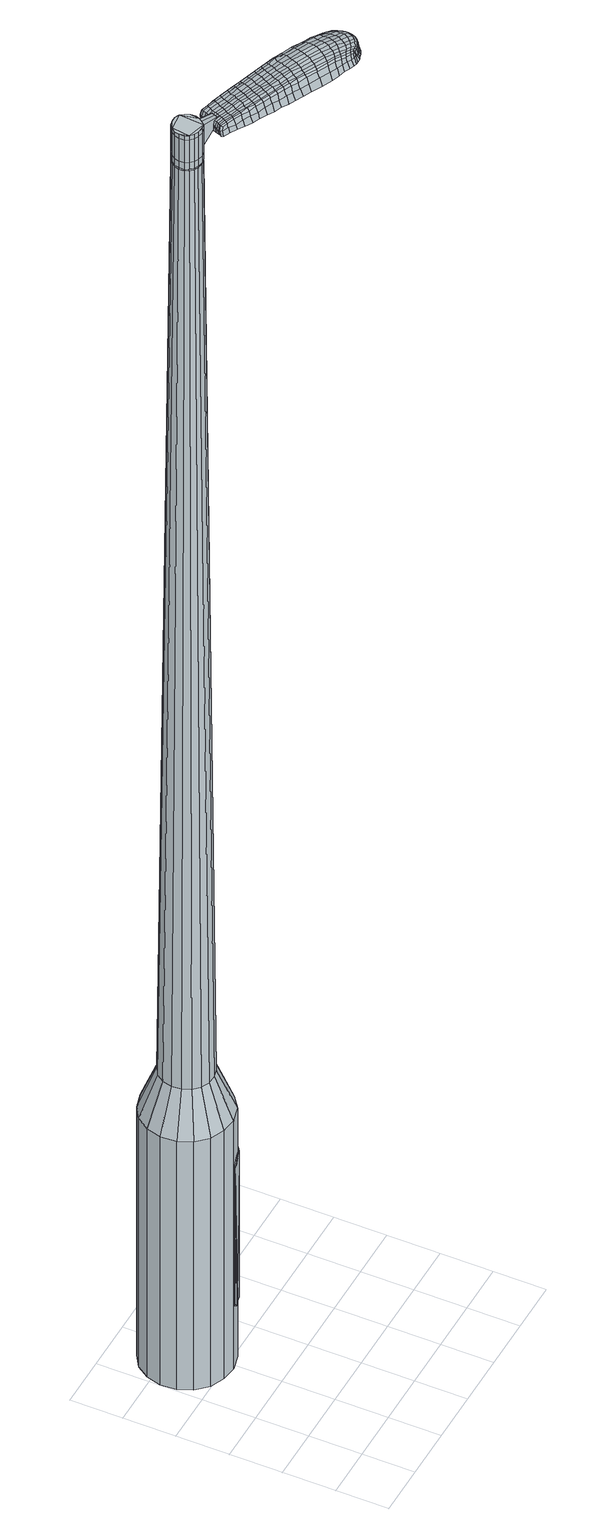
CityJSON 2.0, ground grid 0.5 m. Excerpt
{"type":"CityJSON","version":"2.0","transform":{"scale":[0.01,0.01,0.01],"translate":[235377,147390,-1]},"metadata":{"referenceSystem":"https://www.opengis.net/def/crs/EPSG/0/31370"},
"CityObjects":{
"object1":{"type":"GenericCityObject","attributes":{"cluster":470,"mean_distance_to_centroid":0.0417,"new_centroid_x":235377.41,"new_centroid_y":147391.85,"mean_distance_to_camera":6.37,"H1":9.9,"H2":9.78,"Z_final":113.1,"cluster2":-1,"proj_x":235375.61,"proj_y":147395.62,"id_line":52610,"bearing_l":64.51,"distance":4.18,"orientation":"right","G_obj":334.51},"geometry":[{"type":"MultiSurface","lod":"2","boundaries":[[[0,1,2,3]],[[1,4,5,2]],[[4,6,7,5]],[[6,8,9,7]],[[8,10,11,9]],[[10,12,13,11]],[[12,14,15,13]],[[14,16,17,15]],[[16,18,19,17]],[[18,20,21,19]],[[20,22,23,21]],[[22,24,25,23]],[[24,26,27,25]],[[26,28,29,27]],[[28,30,31,29]],[[30,32,33,31]],[[32,34,35,33]],[[34,0,3,35]],[[36,37,38,39]],[[38,40,41,42]],[[41,43,42]],[[42,44,45,46]],[[45,47,46]],[[46,48,49,50]],[[49,51,50]],[[42,46,50,38]],[[50,52,39,38]],[[53,36,39]],[[2,5,7,35]],[[7,9,11,15]],[[11,13,15]],[[15,17,19,23]],[[19,21,23]],[[23,25,27,31]],[[27,29,31]],[[15,23,31,7]],[[31,33,35,7]],[[3,2,35]],[[1,0,54,55]],[[0,34,56,54]],[[34,32,57,56]],[[32,30,58,57]],[[30,28,59,58]],[[28,26,60,59]],[[26,24,61,60]],[[24,22,62,61]],[[22,20,63,62]],[[20,18,64,63]],[[18,16,65,64]],[[16,14,66,65]],[[14,12,67,66]],[[12,10,68,67]],[[10,8,69,68]],[[8,6,70,69]],[[6,4,71,70]],[[4,1,55,71]],[[55,54,72,73]],[[54,56,74,72]],[[56,57,75,74]],[[57,58,76,75]],[[58,59,77,76]],[[59,60,78,77]],[[60,61,79,78]],[[61,62,80,79]],[[62,63,81,80]],[[63,64,82,81]],[[64,65,83,82]],[[65,66,84,83]],[[66,67,85,84]],[[67,68,86,85]],[[68,69,87,86]],[[69,70,88,87]],[[70,71,89,88]],[[71,55,73,89]],[[72,90,91,92]],[[74,93,90,72]],[[94,95,93,74]],[[76,96,95,94]],[[97,98,96,76]],[[99,100,98,97]],[[79,101,100,99]],[[102,103,101,79]],[[81,104,103,102]],[[82,105,104,81]],[[83,106,105,82]],[[107,108,106,83]],[[85,109,108,107]],[[110,111,109,85]],[[112,113,111,110]],[[114,115,113,112]],[[116,117,115,114]],[[92,91,117,116]],[[118,119,120,121]],[[122,118,121,123]],[[124,122,123,125]],[[126,124,125,127]],[[128,126,127,129]],[[130,128,129,131]],[[132,130,131,133]],[[134,132,133,135]],[[136,134,135,137]],[[138,136,137,139]],[[140,138,139,141]],[[142,140,141,143]],[[144,142,143,145]],[[146,144,145,147]],[[148,146,147,149]],[[150,148,149,151]],[[73,72,92]],[[75,94,74]],[[75,76,94]],[[77,97,76]],[[77,78,99,97]],[[78,79,99]],[[80,102,79]],[[80,81,102]],[[84,107,83]],[[84,85,107]],[[86,110,85]],[[86,87,112,110]],[[87,88,114,112]],[[88,89,116,114]],[[89,73,92,116]],[[152,91,90]],[[152,153,117,91]],[[153,154,115,117]],[[154,155,113,115]],[[155,156,111,113]],[[156,109,111]],[[157,108,109]],[[157,106,108]],[[158,103,104]],[[158,101,103]],[[159,100,101]],[[159,160,98,100]],[[160,96,98]],[[161,95,96]],[[161,93,95]],[[39,52,150,162]],[[152,90,163,151]],[[53,39,162,119]],[[90,93,120,163]],[[36,53,119,118]],[[93,161,121,120]],[[37,36,118,122]],[[161,96,123,121]],[[38,37,122,124]],[[96,160,125,123]],[[40,38,124,126]],[[160,159,127,125]],[[41,40,126,128]],[[159,101,129,127]],[[43,41,128,130]],[[101,158,131,129]],[[42,43,130,132]],[[158,104,133,131]],[[44,42,132,134]],[[104,105,135,133]],[[45,44,134,136]],[[105,106,137,135]],[[47,45,136,138]],[[106,157,139,137]],[[46,47,138,140]],[[157,109,141,139]],[[48,46,140,142]],[[109,156,143,141]],[[49,48,142,144]],[[156,155,145,143]],[[51,49,144,146]],[[155,154,147,145]],[[50,51,146,148]],[[154,153,149,147]],[[52,50,148,150]],[[153,152,151,149]],[[150,151,164,165]],[[151,163,166,164]],[[163,120,167,166]],[[120,119,168,167]],[[119,162,169,168]],[[162,150,165,169]],[[170,171,172,173]],[[174,170,173,175]],[[170,174,176,177]],[[171,170,177,178]],[[179,180,181,182]],[[183,179,182,184]],[[179,183,185,186]],[[180,179,186,187]],[[188,189,190,191]],[[192,188,191,193]],[[188,192,194,195]],[[189,188,195,196]],[[197,198,199,200]],[[201,197,200,202]],[[197,201,203,204]],[[198,197,204,205]],[[206,207,208,209]],[[210,206,209,211]],[[206,210,212,213]],[[207,206,213,214]],[[215,216,217,218]],[[219,215,218,220]],[[215,219,221,222]],[[216,215,222,223]],[[224,225,226,227]],[[216,224,227,217]],[[224,216,223,228]],[[225,224,228,229]],[[230,231,232,233]],[[225,230,233,226]],[[230,225,229,234]],[[231,230,234,235]],[[236,174,175,237]],[[231,236,237,232]],[[236,231,235,238]],[[174,236,238,176]],[[239,240,241,242]],[[243,239,242,244]],[[239,243,245,246]],[[240,239,246,247]],[[248,249,250,251]],[[240,248,251,241]],[[248,240,247,252]],[[249,248,252,253]],[[254,255,256,257]],[[249,254,257,250]],[[254,249,253,258]],[[255,254,258,259]],[[260,261,262,263]],[[255,260,263,256]],[[260,255,259,264]],[[261,260,264,265]],[[266,171,178,267]],[[261,266,267,262]],[[266,261,265,268]],[[171,266,268,172]],[[269,270,271,272]],[[273,269,272,274]],[[269,273,275,276]],[[270,269,276,277]],[[278,279,280,281]],[[270,278,281,271]],[[278,270,277,282]],[[279,278,282,283]],[[284,285,286,287]],[[279,284,287,280]],[[284,279,283,288]],[[285,284,288,289]],[[290,183,184,291]],[[285,290,291,286]],[[290,285,289,292]],[[183,290,292,185]],[[293,294,295,296]],[[297,293,296,298]],[[293,297,299,300]],[[294,293,300,301]],[[302,303,304,305]],[[294,302,305,295]],[[302,294,301,306]],[[303,302,306,307]],[[308,309,310,311]],[[303,308,311,304]],[[308,303,307,312]],[[309,308,312,313]],[[314,315,316,317]],[[309,314,317,310]],[[314,309,313,318]],[[315,314,318,319]],[[320,180,187,321]],[[315,320,321,316]],[[320,315,319,322]],[[180,320,322,181]],[[323,209,208,324]],[[325,323,324,326]],[[323,325,327,328]],[[209,323,328,211]],[[329,325,326,330]],[[331,329,330,332]],[[329,331,333,334]],[[325,329,334,327]],[[335,331,332,336]],[[337,335,336,338]],[[335,337,339,340]],[[331,335,340,333]],[[341,337,338,342]],[[343,341,342,344]],[[341,343,345,346]],[[337,341,346,339]],[[347,343,344,348]],[[198,347,348,199]],[[347,198,205,349]],[[343,347,349,345]],[[350,351,196,195]],[[352,350,195,194]],[[350,352,353,354]],[[351,350,354,355]],[[356,357,355,354]],[[358,356,354,353]],[[356,358,359,360]],[[357,356,360,361]],[[362,363,361,360]],[[364,362,360,359]],[[362,364,365,366]],[[363,362,366,367]],[[368,369,367,366]],[[370,368,366,365]],[[368,370,203,201]],[[369,368,201,202]],[[371,372,373,374]],[[273,371,374,275]],[[371,273,274,375]],[[372,371,375,376]],[[377,192,193,378]],[[372,377,378,373]],[[377,372,376,379]],[[192,377,379,194]],[[380,381,382,383]],[[219,380,383,221]],[[380,219,220,384]],[[381,380,384,385]],[[386,387,388,389]],[[381,386,389,382]],[[386,381,385,390]],[[387,386,390,391]],[[392,189,196,393]],[[387,392,393,388]],[[392,387,391,394]],[[189,392,394,190]],[[395,396,397,398]],[[177,395,398,178]],[[395,177,176,399]],[[396,395,399,400]],[[401,402,403,404]],[[396,401,404,397]],[[401,396,400,405]],[[402,401,405,406]],[[407,200,199,408]],[[402,407,408,403]],[[407,402,406,409]],[[200,407,409,202]],[[410,411,412,413]],[[182,410,413,184]],[[410,182,181,414]],[[411,410,414,415]],[[416,204,203,417]],[[411,416,417,412]],[[416,411,415,418]],[[204,416,418,205]],[[419,420,421,422]],[[297,419,422,299]],[[419,297,298,423]],[[420,419,423,424]],[[425,210,211,426]],[[420,425,426,421]],[[425,420,424,427]],[[210,425,427,212]],[[428,429,430,431]],[[243,428,431,245]],[[428,243,244,432]],[[429,428,432,433]],[[434,435,436,437]],[[429,434,437,430]],[[434,429,433,438]],[[435,434,438,439]],[[440,207,214,441]],[[435,440,441,436]],[[440,435,439,442]],[[207,440,442,208]],[[443,444,433,432]],[[242,443,432,244]],[[443,242,241,445]],[[444,443,445,446]],[[447,448,439,438]],[[444,447,438,433]],[[447,444,446,449]],[[448,447,449,450]],[[451,324,208,442]],[[448,451,442,439]],[[451,448,450,452]],[[324,451,452,326]],[[453,454,455,456]],[[300,453,456,301]],[[453,300,299,422]],[[454,453,422,421]],[[457,328,327,458]],[[454,457,458,455]],[[457,454,421,426]],[[328,457,426,211]],[[459,460,446,445]],[[251,459,445,241]],[[459,251,250,461]],[[460,459,461,462]],[[463,464,450,449]],[[460,463,449,446]],[[463,460,462,465]],[[464,463,465,466]],[[467,330,326,452]],[[464,467,452,450]],[[467,464,466,468]],[[330,467,468,332]],[[469,470,471,472]],[[306,469,472,307]],[[469,306,301,456]],[[470,469,456,455]],[[473,334,333,474]],[[470,473,474,471]],[[473,470,455,458]],[[334,473,458,327]],[[475,476,462,461]],[[257,475,461,250]],[[475,257,256,477]],[[476,475,477,478]],[[479,480,466,465]],[[476,479,465,462]],[[479,476,478,481]],[[480,479,481,482]],[[483,336,332,468]],[[480,483,468,466]],[[483,480,482,484]],[[336,483,484,338]],[[485,486,487,488]],[[312,485,488,313]],[[485,312,307,472]],[[486,485,472,471]],[[489,340,339,490]],[[486,489,490,487]],[[489,486,471,474]],[[340,489,474,333]],[[491,492,478,477]],[[263,491,477,256]],[[491,263,262,493]],[[492,491,493,494]],[[495,496,482,481]],[[492,495,481,478]],[[495,492,494,497]],[[496,495,497,498]],[[499,342,338,484]],[[496,499,484,482]],[[499,496,498,500]],[[342,499,500,344]],[[501,502,503,504]],[[318,501,504,319]],[[501,318,313,488]],[[502,501,488,487]],[[505,346,345,506]],[[502,505,506,503]],[[505,502,487,490]],[[346,505,490,339]],[[507,508,494,493]],[[267,507,493,262]],[[507,267,178,398]],[[508,507,398,397]],[[509,510,498,497]],[[508,509,497,494]],[[509,508,397,404]],[[510,509,404,403]],[[511,348,344,500]],[[510,511,500,498]],[[511,510,403,408]],[[348,511,408,199]],[[512,513,415,414]],[[322,512,414,181]],[[512,322,319,504]],[[513,512,504,503]],[[514,349,205,418]],[[513,514,418,415]],[[514,513,503,506]],[[349,514,506,345]],[[515,516,376,375]],[[272,515,375,274]],[[515,272,271,517]],[[516,515,517,518]],[[519,352,194,379]],[[516,519,379,376]],[[519,516,518,520]],[[352,519,520,353]],[[521,522,523,524]],[[222,521,524,223]],[[521,222,221,383]],[[522,521,383,382]],[[525,526,527,528]],[[522,525,528,523]],[[525,522,382,389]],[[526,525,389,388]],[[529,351,355,530]],[[526,529,530,527]],[[529,526,388,393]],[[351,529,393,196]],[[531,532,518,517]],[[281,531,517,271]],[[531,281,280,533]],[[532,531,533,534]],[[535,358,353,520]],[[532,535,520,518]],[[535,532,534,536]],[[358,535,536,359]],[[537,538,539,540]],[[228,537,540,229]],[[537,228,223,524]],[[538,537,524,523]],[[541,542,543,544]],[[538,541,544,539]],[[541,538,523,528]],[[542,541,528,527]],[[545,357,361,546]],[[542,545,546,543]],[[545,542,527,530]],[[357,545,530,355]],[[547,548,534,533]],[[287,547,533,280]],[[547,287,286,549]],[[548,547,549,550]],[[551,364,359,536]],[[548,551,536,534]],[[551,548,550,552]],[[364,551,552,365]],[[553,554,555,556]],[[234,553,556,235]],[[553,234,229,540]],[[554,553,540,539]],[[557,558,559,560]],[[554,557,560,555]],[[557,554,539,544]],[[558,557,544,543]],[[561,363,367,562]],[[558,561,562,559]],[[561,558,543,546]],[[363,561,546,361]],[[563,564,550,549]],[[291,563,549,286]],[[563,291,184,413]],[[564,563,413,412]],[[565,370,365,552]],[[564,565,552,550]],[[565,564,412,417]],[[370,565,417,203]],[[566,567,400,399]],[[238,566,399,176]],[[566,238,235,556]],[[567,566,556,555]],[[568,569,406,405]],[[567,568,405,400]],[[568,567,555,560]],[[569,568,560,559]],[[570,369,202,409]],[[569,570,409,406]],[[570,569,559,562]],[[369,570,562,367]],[[571,572,573,574]],[[574,573,575,576]],[[577,575,573,578]],[[578,573,572,579]],[[580,581,582,583]],[[583,582,584,585]],[[586,584,582,587]],[[587,582,581,588]],[[589,590,591,592]],[[592,591,593,594]],[[595,593,591,596]],[[596,591,590,597]],[[598,599,600,601]],[[601,600,602,603]],[[604,602,600,605]],[[605,600,599,606]],[[607,608,609,610]],[[610,609,611,612]],[[613,611,609,614]],[[614,609,608,615]],[[616,617,618,619]],[[619,618,620,621]],[[622,620,618,623]],[[623,618,617,624]],[[625,626,627,628]],[[628,627,617,616]],[[624,617,627,629]],[[629,627,626,630]],[[631,632,633,634]],[[634,633,626,625]],[[630,626,633,635]],[[635,633,632,636]],[[576,575,637,638]],[[638,637,632,631]],[[636,632,637,639]],[[639,637,575,577]],[[640,641,642,643]],[[643,642,644,645]],[[646,644,642,647]],[[647,642,641,648]],[[649,650,651,652]],[[652,651,641,640]],[[648,641,651,653]],[[653,651,650,654]],[[655,656,657,658]],[[658,657,650,649]],[[654,650,657,659]],[[659,657,656,660]],[[661,662,663,664]],[[664,663,656,655]],[[660,656,663,665]],[[665,663,662,666]],[[579,572,667,668]],[[668,667,662,661]],[[666,662,667,669]],[[669,667,572,571]],[[670,671,672,673]],[[673,672,674,675]],[[676,674,672,677]],[[677,672,671,678]],[[679,680,681,682]],[[682,681,671,670]],[[678,671,681,683]],[[683,681,680,684]],[[685,686,687,688]],[[688,687,680,679]],[[684,680,687,689]],[[689,687,686,690]],[[585,584,691,692]],[[692,691,686,685]],[[690,686,691,693]],[[693,691,584,586]],[[694,695,696,697]],[[697,696,698,699]],[[700,698,696,701]],[[701,696,695,702]],[[703,704,705,706]],[[706,705,695,694]],[[702,695,705,707]],[[707,705,704,708]],[[709,710,711,712]],[[712,711,704,703]],[[708,704,711,713]],[[713,711,710,714]],[[715,716,717,718]],[[718,717,710,709]],[[714,710,717,719]],[[719,717,716,720]],[[588,581,721,722]],[[722,721,716,715]],[[720,716,721,723]],[[723,721,581,580]],[[607,610,724,725]],[[725,724,726,727]],[[728,726,724,729]],[[729,724,610,612]],[[727,726,730,731]],[[731,730,732,733]],[[734,732,730,735]],[[735,730,726,728]],[[733,732,736,737]],[[737,736,738,739]],[[740,738,736,741]],[[741,736,732,734]],[[739,738,742,743]],[[743,742,744,745]],[[746,744,742,747]],[[747,742,738,740]],[[745,744,748,749]],[[749,748,599,598]],[[606,599,748,750]],[[750,748,744,746]],[[597,751,752,596]],[[596,752,753,595]],[[754,753,752,755]],[[755,752,751,756]],[[756,757,758,755]],[[755,758,759,754]],[[760,759,758,761]],[[761,758,757,762]],[[762,763,764,761]],[[761,764,765,760]],[[766,765,764,767]],[[767,764,763,768]],[[768,769,770,767]],[[767,770,771,766]],[[604,771,770,602]],[[602,770,769,603]],[[772,773,774,775]],[[775,774,674,676]],[[675,674,774,776]],[[776,774,773,777]],[[594,593,778,779]],[[779,778,773,772]],[[777,773,778,780]],[[780,778,593,595]],[[781,782,783,784]],[[784,783,620,622]],[[621,620,783,785]],[[785,783,782,786]],[[787,788,789,790]],[[790,789,782,781]],[[786,782,789,791]],[[791,789,788,792]],[[597,590,793,794]],[[794,793,788,787]],[[792,788,793,795]],[[795,793,590,589]],[[796,797,798,799]],[[799,798,578,579]],[[577,578,798,800]],[[800,798,797,801]],[[802,803,804,805]],[[805,804,797,796]],[[801,797,804,806]],[[806,804,803,807]],[[598,601,808,809]],[[809,808,803,802]],[[807,803,808,810]],[[810,808,601,603]],[[811,812,813,814]],[[814,813,583,585]],[[580,583,813,815]],[[815,813,812,816]],[[604,605,817,818]],[[818,817,812,811]],[[816,812,817,819]],[[819,817,605,606]],[[820,821,698,822]],[[822,698,700]],[[699,698,823]],[[823,698,821,824]],[[612,611,825,826]],[[826,825,821,820]],[[824,821,825,827]],[[827,825,611,613]],[[828,829,830]],[[830,829,644,646]],[[645,644,829,831]],[[831,829,832]],[[833,834,835,836]],[[836,835,829,828]],[[832,829,835,837]],[[837,835,834,838]],[[615,608,839,840]],[[840,839,834,833]],[[838,834,839,841]],[[841,839,608,607]],[[832,842,843,831]],[[831,843,643,645]],[[640,643,843,844]],[[844,843,842,845]],[[838,846,847,837]],[[837,847,842,832]],[[845,842,847,848]],[[848,847,846,849]],[[607,725,850,841]],[[841,850,846,838]],[[849,846,850,851]],[[851,850,725,727]],[[852,853,854,855]],[[855,854,701,702]],[[700,701,854,822]],[[822,854,853,820]],[[728,729,856,857]],[[857,856,853,852]],[[820,853,856,826]],[[826,856,729,612]],[[845,858,859,844]],[[844,859,652,640]],[[649,652,859,860]],[[859,858,860]],[[849,861,862,848]],[[848,862,858,845]],[[860,858,862,863]],[[863,862,861,864]],[[727,731,865,851]],[[851,865,861,849]],[[864,861,865,866]],[[866,865,731,733]],[[867,868,869,870]],[[870,869,707,708]],[[702,707,869,855]],[[855,869,868,852]],[[734,735,871,872]],[[872,871,868,867]],[[852,868,871,857]],[[857,871,735,728]],[[873,874,860]],[[860,874,658,649]],[[655,658,874,875]],[[874,873,875]],[[864,876,877,863]],[[863,877,873,860]],[[875,873,877,878]],[[878,877,876,879]],[[733,737,880,866]],[[866,880,876,864]],[[879,876,880,881]],[[881,880,737,739]],[[882,883,884,885]],[[885,884,713,714]],[[708,713,884,870]],[[870,884,883,867]],[[740,741,886,887]],[[887,886,883,882]],[[867,883,886,872]],[[872,886,741,734]],[[888,889,875]],[[875,889,664,655]],[[661,664,889,890]],[[890,889,888,891]],[[879,892,893,878]],[[878,893,888,875]],[[891,888,893,894]],[[894,893,892,895]],[[739,743,896,881]],[[881,896,892,879]],[[895,892,896,897]],[[897,896,743,745]],[[898,899,900,901]],[[901,900,719,720]],[[714,719,900,885]],[[885,900,899,882]],[[746,747,902,903]],[[903,902,899,898]],[[882,899,902,887]],[[887,902,747,740]],[[891,904,905,890]],[[890,905,668,661]],[[579,668,905,799]],[[799,905,904,796]],[[895,906,907,894]],[[894,907,904,891]],[[796,904,907,805]],[[805,907,906,802]],[[745,749,908,897]],[[897,908,906,895]],[[802,906,908,809]],[[809,908,749,598]],[[816,909,910,815]],[[815,910,723,580]],[[720,723,910,901]],[[901,910,909,898]],[[606,750,911,819]],[[819,911,909,816]],[[898,909,911,903]],[[903,911,750,746]],[[777,912,913,776]],[[776,913,673,675]],[[670,673,913,914]],[[914,913,912,915]],[[595,753,916,780]],[[780,916,912,777]],[[915,912,916,917]],[[917,916,753,754]],[[918,919,920,921]],[[921,920,623,624]],[[622,623,920,784]],[[784,920,919,781]],[[922,923,924,925]],[[925,924,919,918]],[[781,919,924,790]],[[790,924,923,787]],[[756,751,926,927]],[[927,926,923,922]],[[787,923,926,794]],[[794,926,751,597]],[[915,928,929,914]],[[914,929,682,670]],[[679,682,929,930]],[[930,929,928,931]],[[754,759,932,917]],[[917,932,928,915]],[[931,928,932,933]],[[933,932,759,760]],[[934,935,936,937]],[[937,936,629,630]],[[624,629,936,921]],[[921,936,935,918]],[[938,939,940,941]],[[941,940,935,934]],[[918,935,940,925]],[[925,940,939,922]],[[762,757,942,943]],[[943,942,939,938]],[[922,939,942,927]],[[927,942,757,756]],[[931,944,945,930]],[[930,945,688,679]],[[685,688,945,946]],[[946,945,944,947]],[[760,765,948,933]],[[933,948,944,931]],[[947,944,948,949]],[[949,948,765,766]],[[950,951,952,953]],[[953,952,635,636]],[[630,635,952,937]],[[937,952,951,934]],[[954,955,956,957]],[[957,956,951,950]],[[934,951,956,941]],[[941,956,955,938]],[[768,763,958,959]],[[959,958,955,954]],[[938,955,958,943]],[[943,958,763,762]],[[947,960,961,946]],[[946,961,692,685]],[[585,692,961,814]],[[814,961,960,811]],[[766,771,962,949]],[[949,962,960,947]],[[811,960,962,818]],[[818,962,771,604]],[[801,963,964,800]],[[800,964,639,577]],[[636,639,964,953]],[[953,964,963,950]],[[807,965,966,806]],[[806,966,963,801]],[[950,963,966,957]],[[957,966,965,954]],[[603,769,967,810]],[[810,967,965,807]],[[954,965,967,959]],[[959,967,769,768]],[[571,574,173,172]],[[574,576,175,173]],[[586,587,186,185]],[[587,588,187,186]],[[589,592,191,190]],[[592,594,193,191]],[[613,614,213,212]],[[614,615,214,213]],[[616,619,218,217]],[[619,621,220,218]],[[625,628,227,226]],[[628,616,217,227]],[[631,634,233,232]],[[634,625,226,233]],[[576,638,237,175]],[[638,631,232,237]],[[646,647,246,245]],[[647,648,247,246]],[[648,653,252,247]],[[653,654,253,252]],[[654,659,258,253]],[[659,660,259,258]],[[660,665,264,259]],[[665,666,265,264]],[[666,669,268,265]],[[669,571,172,268]],[[676,677,276,275]],[[677,678,277,276]],[[678,683,282,277]],[[683,684,283,282]],[[684,689,288,283]],[[689,690,289,288]],[[690,693,292,289]],[[693,586,185,292]],[[694,697,296,295]],[[697,699,298,296]],[[703,706,305,304]],[[706,694,295,305]],[[709,712,311,310]],[[712,703,304,311]],[[715,718,317,316]],[[718,709,310,317]],[[588,722,321,187]],[[722,715,316,321]],[[772,775,374,373]],[[775,676,275,374]],[[594,779,378,193]],[[779,772,373,378]],[[621,785,384,220]],[[785,786,385,384]],[[786,791,390,385]],[[791,792,391,390]],[[792,795,394,391]],[[795,589,190,394]],[[699,823,423,298]],[[823,824,424,423]],[[824,827,427,424]],[[827,613,212,427]],[[828,830,431,430]],[[830,646,245,431]],[[833,836,437,436]],[[836,828,430,437]],[[615,840,441,214]],[[840,833,436,441]],[[968,969,970,971]],[[972,973,971,970]],[[974,975,976,977]],[[978,979,980,981]],[[969,982,983,970]],[[984,972,970,983]],[[985,974,977,986]],[[987,988,979,978]],[[982,989,990,983]],[[990,991,984,983]],[[992,985,986,993]],[[994,988,987,995]],[[989,996,997,990]],[[997,998,991,990]],[[999,992,993,1000]],[[1001,994,995,1002]],[[1003,1004,1005,1006]],[[1007,1008,1004,1003]],[[1007,1009,1010,1008]],[[1009,1011,1012,1010]],[[1013,1014,1015,1016]],[[1017,1018,1014,1013]],[[1019,1020,1018,1017]],[[1021,1022,1020,1019]],[[1016,1005,1004,1013]],[[1013,1004,1008,1017]],[[1008,1010,1019,1017]],[[1010,1012,1021,1019]],[[977,976,973,972]],[[986,977,972,984]],[[991,993,986,984]],[[998,1000,993,991]],[[978,981,975,974]],[[987,978,974,985]],[[995,987,985,992]],[[1002,995,992,999]],[[979,1003,1006,980]],[[988,1007,1003,979]],[[1009,1007,988,994]],[[1011,1009,994,1001]],[[1023,1024,1025,1026]],[[1025,1027,1028,1029]],[[1025,1029,1030,1031]],[[1025,1031,1026]],[[1032,1023,1026,1033]],[[1034,1033,1026,1035]],[[1036,1035,1026]],[[1037,1025,1024,1038]],[[1039,1037,1038,1040]],[[1041,1039,1040,1042]],[[1043,1041,1042,1044]],[[1045,1043,1044,1046]],[[1046,1047,1048,1049]],[[1046,1049,1050,1051]],[[1046,1051,1052,1053]],[[1052,1054,1055,1056]],[[1052,1056,1057,1058]],[[1052,1058,1053]],[[1046,1053,1045]],[[1059,1060,1024,1023]],[[1061,1062,1027,1025]],[[1063,1064,1036,1026]],[[1060,1065,1038,1024]],[[1066,1061,1025,1037]],[[1065,1067,1040,1038]],[[1068,1066,1037,1039]],[[1067,1069,1042,1040]],[[1070,1068,1039,1041]],[[1069,1071,1044,1042]],[[1072,1070,1041,1043]],[[1071,1073,1046,1044]],[[1074,1072,1043,1045]],[[1073,1075,1047,1046]],[[1076,1077,1054,1052]],[[1078,1074,1045,1053]],[[1048,1047,1075,1079]],[[1049,1048,1079,1080]],[[1050,1049,1080,1081]],[[1051,1050,1081,1082]],[[1052,1051,1082,1076]],[[1083,1059,1023,1032]],[[1084,1083,1032,1033]],[[1085,1084,1033,1034]],[[1086,1085,1034,1035]],[[1064,1086,1035,1036]],[[1028,1027,1062,1087]],[[1055,1054,1077,1088]],[[1029,1028,1087,1089]],[[1030,1029,1089,1090]],[[1031,1030,1090,1091]],[[1026,1031,1091,1063]],[[1056,1055,1088,1092]],[[1057,1056,1092,1093]],[[1058,1057,1093,1094]],[[1053,1058,1094,1078]]]}]}
},
"vertices":[
[81,167,384],[73,156,384],[73,156,96],[81,167,96],[61,147,384],[61,147,96],[46,143,384],[46,143,96],[32,145,384],[32,145,96],[18,151,384],[18,151,96],[8,162,384],[8,162,96],[2,175,384],[2,175,96],[1,190,384],[1,190,96],[5,204,384],[5,204,96],[13,216,384],[13,216,96],[25,224,384],[25,224,96],[40,228,384],[40,228,96],[54,226,384],[54,226,96],[68,220,384],[68,220,96],[78,210,384],[78,210,96],[84,196,384],[84,196,96],[85,182,384],[85,182,96],[56,189,1524],[54,193,1524],[51,197,1524],[55,180,1524],[47,199,1524],[42,199,1524],[34,195,1524],[37,198,1524],[31,191,1524],[30,187,1524],[32,178,1524],[30,182,1524],[35,175,1524],[39,173,1524],[49,173,1524],[44,172,1524],[52,176,1524],[56,184,1524],[66,175,429],[61,168,429],[68,183,429],[67,192,429],[64,200,429],[58,206,429],[50,210,429],[41,211,429],[33,209,429],[25,204,429],[20,197,429],[18,188,429],[19,179,429],[22,171,429],[28,165,429],[36,161,429],[45,161,429],[53,163,429],[55,180,1483],[52,176,1483],[56,184,1483],[56,189,1483],[54,193,1483],[51,197,1483],[47,199,1483],[42,199,1483],[37,198,1483],[34,195,1483],[31,191,1483],[30,187,1483],[30,182,1483],[32,178,1483],[35,175,1483],[39,173,1483],[44,172,1483],[49,173,1483],[55,180,1485],[52,177,1485],[52,177,1483],[56,184,1485],[55,189,1483],[55,189,1485],[54,193,1485],[50,196,1483],[50,196,1485],[46,198,1483],[46,198,1485],[42,199,1485],[38,197,1483],[38,197,1485],[34,195,1485],[31,191,1485],[30,187,1485],[31,182,1483],[31,182,1485],[32,178,1485],[36,175,1483],[36,175,1485],[40,173,1483],[40,173,1485],[44,173,1483],[44,173,1485],[48,174,1483],[48,174,1485],[56,189,1519],[56,184,1519],[56,184,1493],[56,189,1493],[54,193,1519],[54,193,1493],[51,197,1519],[51,197,1493],[47,199,1519],[47,199,1493],[42,199,1519],[42,199,1493],[37,198,1519],[37,198,1493],[34,195,1519],[34,195,1493],[31,191,1519],[31,191,1493],[30,187,1519],[30,187,1493],[30,182,1519],[30,182,1493],[32,178,1519],[32,178,1493],[35,175,1519],[35,175,1493],[39,173,1519],[39,173,1493],[44,172,1519],[44,172,1493],[49,173,1519],[49,173,1493],[52,176,1519],[52,176,1493],[52,176,1485],[49,173,1485],[44,172,1485],[39,173,1485],[35,175,1485],[30,182,1485],[37,198,1485],[47,199,1485],[51,197,1485],[56,189,1485],[55,180,1519],[55,180,1493],[71,169,1513],[71,169,1518],[72,172,1513],[73,175,1513],[73,175,1518],[72,172,1518],[130,122,1519],[124,126,1518],[125,124,1509],[131,120,1510],[138,118,1519],[139,116,1510],[138,120,1526],[130,124,1525],[124,127,1525],[147,157,1519],[141,160,1518],[139,159,1525],[146,156,1525],[155,153,1519],[154,153,1526],[157,154,1510],[149,158,1510],[143,161,1509],[206,110,1519],[204,106,1519],[205,106,1513],[207,109,1513],[207,114,1519],[208,113,1513],[205,114,1524],[204,110,1524],[203,107,1524],[139,141,1530],[132,145,1529],[131,142,1529],[138,138,1530],[147,138,1531],[146,134,1531],[149,141,1530],[141,145,1530],[134,148,1529],[66,176,1512],[65,174,1512],[66,173,1517],[67,175,1517],[67,179,1512],[68,178,1517],[68,179,1506],[67,176,1506],[66,173,1506],[184,98,1519],[181,99,1519],[182,97,1512],[185,96,1512],[187,98,1518],[187,96,1512],[187,99,1522],[185,99,1523],[182,100,1524],[177,101,1519],[172,103,1519],[172,101,1512],[177,99,1512],[177,102,1524],[172,104,1525],[166,105,1519],[159,108,1519],[159,106,1511],[166,103,1511],[166,107,1526],[159,110,1526],[149,113,1519],[149,111,1510],[148,115,1526],[66,158,1513],[72,154,1513],[72,156,1518],[66,159,1517],[61,161,1512],[62,161,1516],[61,160,1506],[66,157,1507],[73,153,1507],[79,151,1514],[85,147,1515],[85,148,1520],[79,152,1519],[79,149,1507],[86,145,1507],[92,143,1515],[99,140,1516],[98,141,1522],[92,145,1521],[92,142,1508],[99,138,1508],[105,136,1517],[111,133,1517],[111,134,1524],[105,138,1523],[105,134,1508],[112,131,1509],[118,129,1518],[118,131,1524],[118,127,1509],[201,130,1519],[198,132,1519],[197,131,1524],[200,129,1523],[203,128,1518],[202,128,1522],[204,129,1512],[202,131,1512],[199,133,1512],[194,134,1519],[189,137,1519],[188,136,1525],[193,133,1524],[195,135,1512],[190,138,1512],[183,140,1519],[176,144,1519],[175,143,1526],[182,139,1526],[185,141,1511],[178,144,1511],[166,149,1519],[164,148,1526],[168,149,1510],[79,185,1513],[86,182,1513],[87,183,1507],[80,186,1507],[74,187,1512],[75,187,1506],[74,186,1516],[78,184,1517],[85,182,1518],[93,179,1514],[100,177,1515],[101,177,1507],[94,180,1507],[92,179,1519],[99,176,1520],[107,174,1515],[114,171,1516],[115,172,1508],[108,175,1508],[105,173,1521],[112,170,1522],[121,168,1517],[127,165,1517],[129,166,1509],[122,169,1508],[119,167,1523],[126,164,1524],[134,163,1518],[136,163,1509],[133,162,1524],[72,173,1519],[71,171,1519],[79,170,1520],[78,168,1520],[80,173,1520],[73,176,1519],[85,167,1522],[84,164,1522],[92,164,1523],[91,161,1523],[94,166,1523],[87,169,1521],[99,160,1524],[98,158,1524],[106,157,1525],[104,155,1525],[107,160,1525],[100,163,1524],[112,154,1526],[111,151,1526],[119,151,1527],[118,148,1527],[121,154,1527],[114,157,1526],[126,148,1528],[124,145,1528],[127,151,1528],[202,112,1527],[200,108,1527],[203,116,1526],[199,118,1527],[198,114,1528],[196,110,1528],[192,116,1529],[190,113,1529],[193,120,1528],[187,123,1530],[185,119,1530],[184,116,1530],[179,123,1531],[177,119,1531],[180,127,1530],[172,130,1531],[171,127,1531],[169,123,1531],[159,132,1531],[157,129,1531],[160,136,1531],[204,127,1518],[205,124,1519],[206,124,1513],[205,127,1513],[202,126,1523],[204,124,1523],[206,119,1519],[207,119,1513],[205,119,1524],[189,98,1518],[192,98,1518],[191,99,1523],[188,99,1523],[190,96,1513],[192,97,1513],[195,99,1519],[199,101,1519],[198,102,1524],[194,100,1523],[196,98,1513],[200,100,1513],[202,103,1519],[201,104,1524],[203,103,1513],[131,126,1528],[132,127,1528],[125,131,1528],[124,129,1527],[138,122,1528],[139,123,1529],[133,130,1529],[135,133,1530],[128,136,1529],[127,133,1528],[141,126,1529],[143,128,1530],[136,135,1530],[130,139,1529],[144,131,1531],[145,155,1528],[144,153,1529],[152,149,1529],[153,151,1528],[138,158,1527],[137,155,1528],[142,149,1529],[151,145,1530],[136,152,1528],[71,187,1512],[70,185,1512],[71,184,1517],[72,186,1517],[72,187,1506],[72,185,1506],[69,182,1512],[70,181,1517],[70,182,1506],[60,163,1512],[60,164,1512],[61,163,1506],[60,162,1506],[61,163,1517],[62,164,1517],[61,166,1512],[63,169,1512],[63,168,1506],[62,165,1506],[63,166,1517],[64,168,1517],[64,171,1512],[64,171,1506],[65,171,1517],[66,160,1519],[67,162,1519],[72,157,1520],[73,158,1520],[68,164,1519],[69,166,1519],[74,160,1520],[75,163,1520],[70,168,1519],[76,165,1520],[77,183,1519],[76,182,1519],[83,179,1520],[84,180,1520],[75,179,1519],[82,176,1520],[79,153,1521],[80,155,1521],[86,150,1522],[86,151,1522],[81,157,1521],[82,159,1521],[87,154,1522],[89,156,1523],[83,162,1522],[90,159,1523],[91,178,1521],[90,176,1521],[97,173,1522],[98,175,1522],[88,173,1521],[95,170,1522],[92,146,1523],[93,148,1523],[99,143,1524],[99,144,1524],[94,150,1523],[95,153,1524],[101,147,1525],[102,149,1525],[96,155,1524],[103,152,1525],[105,172,1523],[104,170,1523],[110,167,1524],[111,169,1524],[102,167,1524],[109,164,1525],[105,139,1525],[106,141,1525],[112,136,1526],[112,137,1526],[107,143,1526],[108,146,1526],[114,140,1527],[115,143,1527],[110,149,1526],[116,145,1527],[118,166,1525],[117,164,1525],[124,161,1526],[125,163,1526],[116,161,1526],[122,158,1527],[118,132,1527],[119,134,1527],[120,136,1527],[122,139,1528],[123,142,1528],[132,160,1527],[131,158,1527],[129,155,1528],[200,127,1525],[201,125,1525],[197,129,1526],[198,127,1526],[202,120,1526],[199,122,1527],[186,100,1525],[189,100,1525],[185,102,1526],[183,101,1525],[192,101,1525],[195,103,1526],[191,105,1527],[188,103,1526],[198,105,1526],[194,107,1527],[193,132,1526],[193,129,1527],[187,135,1527],[188,132,1528],[193,125,1528],[187,128,1529],[178,103,1526],[180,104,1527],[174,106,1528],[173,105,1527],[183,105,1527],[186,107,1528],[179,110,1529],[177,108,1528],[188,110,1528],[182,113,1530],[182,138,1528],[182,135,1529],[174,141,1528],[174,139,1529],[181,131,1529],[173,135,1530],[167,108,1528],[169,109,1528],[161,112,1529],[160,111,1528],[171,111,1529],[173,113,1530],[165,117,1530],[163,115,1530],[175,116,1530],[167,120,1531],[164,146,1529],[163,144,1529],[162,140,1530],[149,116,1528],[150,118,1529],[152,120,1530],[154,123,1530],[156,126,1531],[126,125,1509],[125,127,1518],[131,124,1518],[132,122,1509],[139,120,1519],[140,118,1510],[139,122,1525],[131,126,1525],[125,129,1525],[139,157,1525],[140,158,1518],[146,155,1518],[145,154,1525],[154,152,1519],[153,151,1525],[156,152,1510],[148,156,1509],[142,159,1509],[203,107,1513],[202,107,1519],[204,110,1519],[205,110,1513],[204,114,1519],[205,114,1513],[203,114,1524],[203,111,1524],[201,108,1524],[131,142,1528],[133,144,1528],[139,141,1529],[138,138,1529],[147,137,1529],[146,134,1529],[149,141,1529],[141,144,1529],[134,147,1528],[68,172,1516],[67,173,1512],[68,175,1512],[69,175,1516],[69,178,1512],[70,177,1516],[70,178,1506],[69,175,1506],[68,172,1506],[182,99,1512],[182,101,1519],[185,100,1518],[185,98,1512],[187,100,1518],[187,98,1512],[187,101,1522],[185,101,1523],[182,102,1523],[173,103,1512],[172,105,1519],[177,103,1519],[178,101,1512],[178,104,1524],[172,106,1525],[160,108,1511],[160,110,1519],[167,107,1519],[167,105,1511],[167,108,1525],[160,112,1526],[149,115,1519],[150,113,1510],[149,117,1526],[73,157,1518],[73,156,1513],[67,160,1513],[67,161,1517],[62,162,1512],[64,162,1515],[63,161,1506],[67,158,1506],[74,154,1507],[86,150,1520],[86,149,1514],[80,152,1514],[80,154,1519],[80,151,1507],[87,147,1507],[99,143,1522],[100,141,1516],[93,145,1515],[93,146,1521],[93,143,1508],[100,140,1508],[112,136,1523],[112,134,1517],[106,138,1516],[106,139,1522],[106,136,1508],[113,132,1508],[119,131,1517],[119,133,1524],[119,129,1509],[196,129,1523],[197,130,1519],[199,128,1518],[199,128,1523],[201,127,1518],[200,127,1522],[202,128,1512],[201,129,1512],[198,131,1512],[186,135,1525],[188,136,1519],[193,133,1519],[192,132,1524],[194,133,1512],[189,136,1512],[174,141,1526],[175,142,1519],[182,138,1519],[181,137,1525],[184,139,1511],[177,143,1511],[165,147,1519],[164,146,1526],[167,148,1510],[87,181,1507],[85,180,1513],[78,183,1513],[80,184,1506],[73,185,1512],[75,185,1506],[74,184,1515],[77,183,1517],[84,180,1518],[101,175,1507],[99,175,1514],[92,178,1514],[94,178,1507],[91,177,1519],[98,174,1520],[115,170,1508],[113,169,1516],[106,172,1515],[108,173,1508],[105,171,1521],[112,168,1522],[128,164,1508],[127,164,1517],[120,166,1516],[122,167,1508],[118,165,1522],[125,163,1523],[133,161,1517],[135,162,1509],[132,160,1524],[73,173,1518],[72,170,1518],[79,170,1519],[78,167,1519],[81,172,1519],[74,175,1518],[86,166,1520],[85,164,1520],[93,163,1521],[92,161,1521],[94,166,1521],[87,169,1520],[99,160,1523],[98,158,1523],[106,157,1524],[105,154,1524],[108,160,1524],[101,163,1523],[113,154,1525],[112,151,1525],[119,151,1526],[118,148,1526],[121,154,1526],[114,157,1525],[126,147,1527],[125,145,1527],[128,150,1527],[199,109,1526],[200,112,1526],[201,116,1525],[198,117,1526],[197,114,1526],[195,111,1526],[190,113,1528],[191,116,1528],[192,120,1527],[186,123,1528],[185,120,1529],[183,116,1529],[177,120,1530],[178,123,1530],[180,126,1529],[172,130,1530],[170,126,1530],[169,123,1530],[157,129,1530],[159,132,1530],[160,135,1530],[204,124,1513],[203,123,1518],[202,126,1518],[203,126,1512],[201,126,1523],[202,123,1523],[204,119,1519],[205,119,1513],[203,119,1523],[190,101,1523],[191,100,1518],[189,100,1518],[188,101,1523],[189,98,1512],[192,99,1512],[196,103,1523],[198,103,1519],[194,101,1519],[193,102,1523],[195,100,1513],[198,102,1513],[200,105,1519],[199,106,1524],[201,104,1513],[126,131,1527],[132,128,1527],[132,127,1527],[125,130,1526],[139,123,1527],[140,124,1528],[129,136,1528],[135,133,1528],[134,130,1528],[127,133,1527],[141,126,1528],[143,129,1529],[136,136,1529],[130,139,1528],[145,132,1529],[152,148,1528],[144,152,1527],[144,153,1527],[152,150,1527],[138,156,1526],[137,155,1527],[142,148,1528],[151,145,1528],[136,151,1527],[73,183,1516],[72,184,1512],[73,184,1516],[74,185,1506],[74,184,1506],[71,181,1512],[72,180,1516],[72,181,1506],[63,162,1506],[62,163,1512],[62,162,1506],[63,163,1516],[64,163,1516],[65,167,1506],[65,168,1512],[63,165,1512],[64,164,1506],[64,165,1516],[66,168,1516],[66,170,1512],[66,170,1506],[67,170,1516],[68,162,1518],[67,161,1518],[73,158,1519],[74,158,1519],[70,166,1518],[68,164,1518],[75,160,1519],[76,163,1519],[71,168,1518],[77,165,1519],[84,178,1519],[77,181,1518],[77,182,1518],[84,179,1519],[76,178,1518],[82,175,1519],[80,155,1520],[80,154,1520],[87,151,1521],[83,159,1520],[81,157,1520],[88,153,1521],[89,156,1521],[84,162,1520],[90,158,1521],[97,172,1521],[90,175,1520],[91,176,1520],[98,173,1521],[89,172,1520],[96,169,1521],[94,148,1522],[93,147,1522],[100,144,1523],[96,153,1522],[95,150,1522],[101,147,1523],[102,149,1524],[97,155,1523],[104,152,1524],[111,166,1523],[104,169,1522],[104,171,1522],[111,168,1523],[102,166,1522],[109,163,1523],[107,141,1524],[106,140,1524],[113,137,1525],[113,138,1525],[109,146,1525],[108,143,1524],[114,140,1525],[116,143,1526],[110,149,1525],[117,145,1526],[124,161,1525],[117,164,1524],[118,165,1524],[125,162,1525],[116,160,1524],[123,157,1525],[120,134,1526],[119,133,1526],[122,139,1527],[121,137,1526],[123,142,1527],[131,158,1526],[131,159,1526],[129,154,1526],[200,124,1524],[199,127,1524],[196,128,1525],[197,126,1525],[201,120,1525],[198,122,1525],[185,103,1525],[188,102,1524],[186,102,1524],[183,103,1525],[191,106,1526],[194,104,1525],[191,103,1524],[188,104,1525],[197,106,1525],[193,108,1526],[192,129,1526],[192,131,1526],[186,134,1526],[187,132,1527],[193,125,1526],[187,128,1527],[174,107,1527],[180,105,1526],[178,104,1526],[173,107,1526],[179,111,1528],[185,108,1527],[183,106,1526],[177,109,1527],[188,111,1527],[181,114,1528],[181,135,1527],[181,137,1527],[174,140,1527],[174,138,1528],[181,131,1528],[173,134,1529],[161,113,1528],[169,110,1527],[167,109,1527],[160,112,1527],[165,118,1529],[173,114,1529],[171,112,1528],[163,115,1528],[175,117,1529],[167,120,1530],[163,143,1528],[163,145,1528],[162,140,1529],[151,118,1528],[150,118,1528],[154,123,1529],[152,121,1529],[156,126,1530],[62,161,1508],[65,167,1508],[94,152,1509],[91,145,1509],[113,142,1510],[110,134,1510],[149,125,1512],[145,116,1512],[128,124,1511],[132,132,1511],[165,117,1513],[177,111,1514],[174,103,1514],[161,108,1513],[68,173,1508],[98,159,1509],[117,150,1510],[153,133,1512],[137,141,1511],[169,125,1513],[181,119,1514],[71,179,1508],[101,166,1509],[121,158,1510],[157,141,1512],[141,149,1511],[185,127,1514],[173,134,1513],[74,186,1508],[104,174,1509],[124,166,1510],[161,150,1512],[145,158,1511],[189,135,1514],[177,142,1513],[190,106,1514],[195,105,1514],[191,99,1514],[186,98,1514],[193,114,1514],[198,112,1514],[197,121,1514],[201,118,1514],[201,129,1514],[204,124,1514],[200,106,1515],[204,107,1515],[204,106,1515],[198,102,1515],[202,110,1515],[205,108,1515],[204,114,1515],[205,109,1515],[206,117,1515],[206,110,1515],[77,213,334],[80,210,334],[80,210,165],[70,220,171],[77,213,165],[74,215,165],[72,217,166],[71,219,167],[70,220,169],[74,215,334],[72,217,333],[71,219,332],[70,220,331],[70,220,328],[86,196,165],[86,196,334],[86,181,165],[86,181,334],[82,167,165],[82,167,334],[74,155,165],[74,155,334],[62,146,165],[62,146,334],[57,145,334],[54,144,334],[51,143,333],[49,142,332],[48,142,331],[47,142,328],[57,145,165],[47,142,171],[48,142,169],[49,142,167],[51,143,166],[54,144,165],[75,211,334],[77,208,334],[77,208,165],[75,211,165],[68,218,171],[68,218,328],[83,195,334],[83,195,165],[84,181,334],[84,181,165],[80,168,334],[80,168,165],[72,157,334],[72,157,165],[60,148,334],[60,148,165],[57,147,334],[47,145,328],[47,145,171],[57,147,165],[53,146,334],[50,146,333],[48,145,332],[47,145,331],[72,213,334],[70,215,333],[69,217,332],[68,218,331],[72,213,165],[47,145,169],[70,215,166],[69,217,167],[68,218,169],[48,145,167],[50,146,166],[53,146,165]
]}
